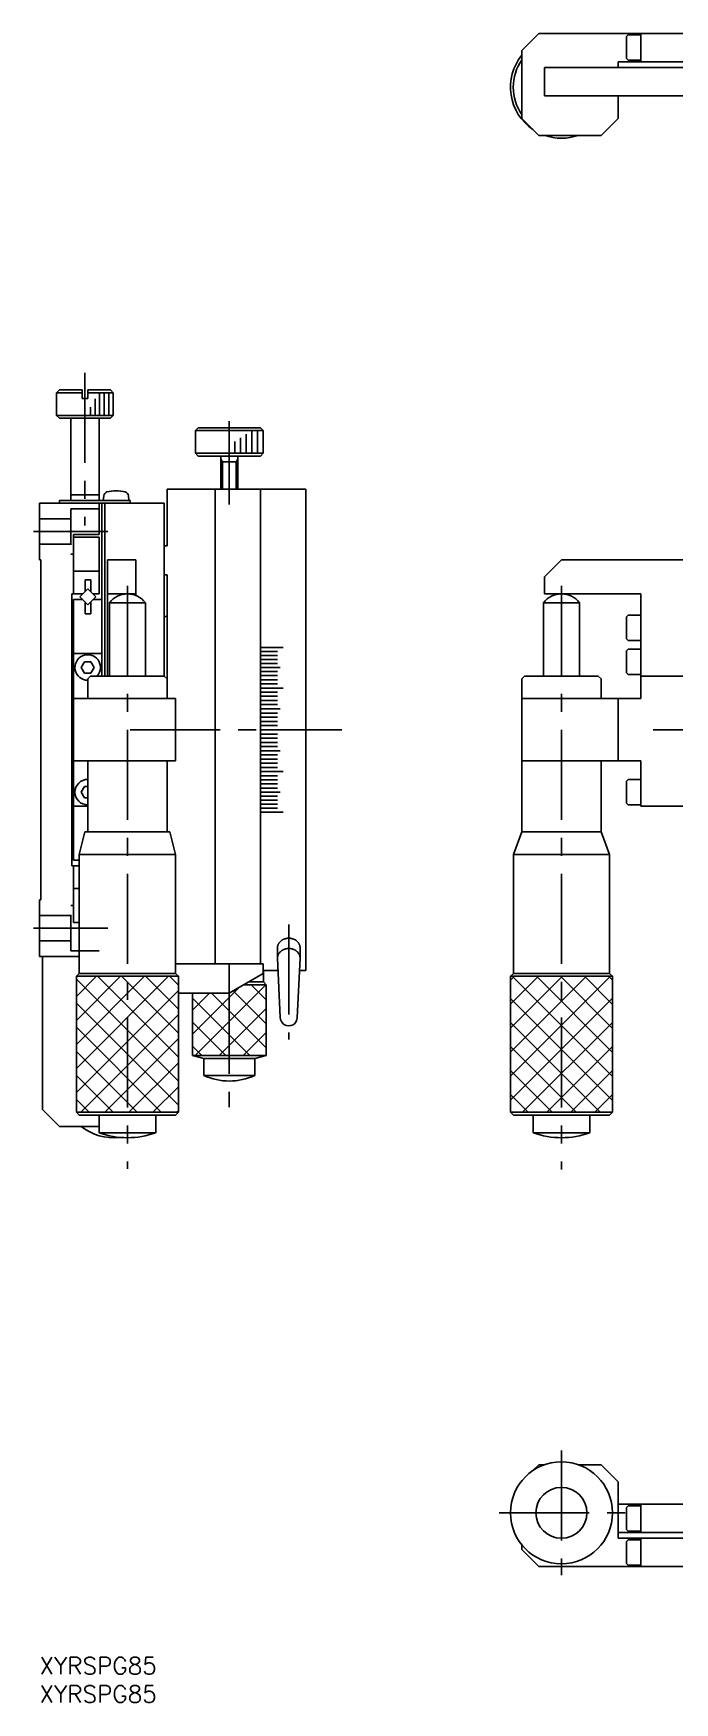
# Model space of a CAD drawing. Extents: x -1 to 337, y -8 to 293.
# Drawn here: x -1.1 to 112.1, y -8 to 286.6 of the extents above; entities that cross this region are included whole.
import ezdxf

# ---------------------------------------------------------------- set-up
doc = ezdxf.new("R2010")
doc.units = 0
doc.header["$LTSCALE"] = 0.5
doc.linetypes.add('CENTER', pattern=[50.8, 31.75, -6.35, 6.35, -6.35])
doc.linetypes.add('DASHED', pattern=[19.05, 12.7, -6.35])
for name, color, linetype in [('MSM_CENTER', 1, 'CENTER'), ('MSM_CONTINUOUS', 7, 'CONTINUOUS'), ('MSM_DASHED', 4, 'DASHED'), ('MSM_NARROW', 5, 'CONTINUOUS'), ('MSM_PART_NUMBER', 7, 'CONTINUOUS')]:
    doc.layers.add(name, color=color, linetype=linetype)
doc.styles.get("Standard").update_dxf_attribs({"font": 'txt.shx', "height": 3, "bigfont": 'bigfont.shx'})

# ---------------------------------------------------------------- blocks, each defined once
blk = doc.blocks.new('*U2')
at = {"layer": 'MSM_PART_NUMBER'}
blk.add_text('XYRSPG85', height=3, dxfattribs=at).set_placement((0, -3))
blk = doc.blocks.new('*U3')
at = {"layer": 'MSM_PART_NUMBER'}
blk.add_text('XYRSPG85', height=3, dxfattribs=at).set_placement((0, -8))

msp = doc.modelspace()

# ---------------------------------------------------------------- linework, layer by layer
at = {"layer": 'MSM_CENTER'}
for p, q in [((7.999997, 226.737321), (7.999997, 199.799321)), ((33.500007, 218.189209), (33.500007, 203.495935)), ((12.057001, 198.712333), (-1.095999, 198.712333)), ((15.500001, 189.103984), (15.500001, 86.225617)), ((92.133291, 189.104323), (92.133291, 86.129321)), ((16.014211, 163.712323), (53.368477, 163.712323)), ((108.307885, 163.712323), (228.750941, 163.712323)), ((12.057001, 128.712312), (-1.095999, 128.712312)), ((43.999997, 129.341863), (43.999997, 109.066347)), ((33.500007, 118.852675), (33.500007, 97.087316)), ((92.133304, 36.5), (92.133304, 14.500002)), ((81.133302, 25.500001), (104.133305, 25.500001))]:
    msp.add_line(p, q, dxfattribs=at)
at = {"layer": 'MSM_CONTINUOUS'}
for p, q in [((88.133287, 286.64395), (85.133287, 283.64395)), ((115.13329, 286.64395), (88.133287, 286.64395)), ((103.633291, 286.093951), (103.93329, 286.39395)), ((103.633291, 286.093951), (103.633291, 282.193951)), ((103.93329, 286.39395), (106.133288, 286.39395)), ((106.133288, 286.64395), (106.133288, 281.643948)), ((85.133287, 283.64395), (85.133287, 271.643946)), ((89.133289, 280.64395), (89.133289, 275.643948)), ((115.13329, 280.64395), (89.133289, 280.64395)), ((102.133289, 281.643948), (102.133289, 280.64395)), ((136.133289, 281.643948), (102.133289, 281.643948)), ((103.633291, 282.193951), (103.93329, 281.89395)), ((106.133288, 281.89395), (103.93329, 281.89395)), ((89.133289, 275.643948), (115.13329, 275.643948)), ((102.133289, 275.643948), (102.133289, 271.643946)), ((88.133287, 268.643946), (85.133287, 271.643946)), ((102.133289, 271.643946), (99.133289, 268.643946)), ((99.133289, 268.643946), (88.133287, 268.643946)), ((3.499997, 223.712321), (2.999998, 223.212321)), ((7.499997, 223.212321), (2.999998, 223.212321)), ((2.999998, 219.212319), (2.999998, 223.212321)), ((7.499997, 223.712321), (3.499997, 223.712321)), ((7.499997, 223.712322), (7.499997, 222.212322)), ((7.499997, 222.212322), (8.499997, 222.212322)), ((8.499997, 223.712322), (8.499997, 222.212322)), ((12.499999, 223.712321), (8.499997, 223.712321)), ((12.999999, 223.212321), (8.499997, 223.212321)), ((12.499999, 223.712321), (12.999999, 223.212321)), ((12.999999, 223.212321), (12.999999, 219.212319)), ((2.999998, 219.212319), (12.999999, 219.212319)), ((3.499997, 218.712322), (2.999998, 219.212319)), ((12.499999, 218.712322), (3.499997, 218.712322)), ((5.499997, 218.712322), (5.499997, 204.212322)), ((10.499999, 218.712322), (10.499999, 204.212322)), ((12.999999, 219.212319), (12.499999, 218.712322)), ((28.000007, 217.039317), (27.500007, 216.539317)), ((27.500007, 216.539317), (39.500007, 216.539317)), ((27.500007, 216.539317), (27.500007, 212.539317)), ((28.000007, 217.039317), (39.000007, 217.039317)), ((39.500007, 216.539317), (39.000007, 217.039317)), ((39.500007, 212.539317), (39.500007, 216.539317)), ((27.500007, 212.539317), (39.500007, 212.539317)), ((28.000007, 212.039317), (27.500007, 212.539317)), ((39.500007, 212.539317), (39.000007, 212.039317)), ((28.000007, 212.039317), (39.000007, 212.039317)), ((32.000007, 212.039317), (32.000007, 206.21232)), ((35.000007, 211.039317), (32.000007, 211.039317)), ((35.000007, 212.039317), (35.000007, 206.21232)), ((0, 193.712327), (0, 203.712327)), ((0, 203.712324), (22.000001, 203.712324)), ((3.5, 204.212322), (3.5, 203.712324)), ((16.000001, 204.212322), (3.5, 204.212322)), ((5.499997, 205.21232), (10.499999, 205.21232)), ((10.499997, 203.712324), (10.499997, 198.21232)), ((10.999999, 203.712324), (10.999999, 173.212319)), ((11.249999, 204.212322), (11.317999, 204.99432)), ((11.499999, 203.712324), (11.500004, 173.212319)), ((15.749999, 204.212322), (15.680999, 204.99432)), ((16.000001, 204.212322), (16.000001, 203.712324)), ((22.000001, 203.712324), (22.000001, 173.212319)), ((47, 206.21232), (22.500001, 206.21232)), ((22.500001, 196.212323), (22.500001, 206.21232)), ((31.000004, 122.405552), (30.999995, 206.21232)), ((39, 122.405552), (39, 206.21232)), ((47, 121.212322), (47, 206.212326)), ((6, 198.21232), (10.499997, 198.21232)), ((6, 198.21232), (6, 187.712323)), ((6, 197.71232), (10.499997, 197.71232)), ((10.499997, 197.71232), (10.499997, 187.712323)), ((22.000001, 196.212323), (22.500001, 196.212323)), ((0, 193.712327), (0.2, 193.712327)), ((0.2, 133.712322), (0.2, 193.712327)), ((6, 191.71232), (10.499997, 191.71232)), ((11.99991, 193.712318), (11.99991, 173.212319)), ((16.999999, 193.712318), (11.99991, 193.712318)), ((16.999999, 193.712318), (16.999999, 187.420419)), ((92.133291, 193.712321), (89.133293, 190.712319)), ((115.133292, 193.712321), (92.133291, 193.712321)), ((8.519, 188.626324), (7.104999, 187.212323)), ((8.019, 190.212321), (9.018998, 190.212321)), ((8.019, 190.212321), (8.019, 188.12632)), ((8.519, 188.626324), (9.932999, 187.212323)), ((9.018998, 190.212321), (9.018998, 188.127324)), ((22.000001, 191.098461), (22.500001, 191.098461)), ((22.500001, 191.098461), (22.500001, 169.212322)), ((89.133293, 187.712324), (89.133293, 190.712319)), ((5.700001, 187.712323), (5.700001, 139.712324)), ((7.604999, 187.712323), (5.700001, 187.712323)), ((6, 186.712321), (6, 140.712323)), ((6, 186.709324), (7.608003, 186.709324)), ((7.104999, 187.212323), (8.519, 185.798324)), ((8.019, 184.212321), (8.019, 186.298322)), ((9.932999, 187.212323), (8.519, 185.798324)), ((9.018998, 184.212321), (9.018998, 186.298322)), ((10.499997, 187.712323), (9.432999, 187.712323)), ((10.999999, 186.712321), (9.432999, 186.712321)), ((11.99991, 187.712323), (16.999999, 187.712323)), ((18.674989, 186.145306), (12.325012, 186.14531)), ((12.325012, 173.212319), (12.325012, 186.145304)), ((18.674989, 173.212319), (18.674989, 186.145335)), ((88.958292, 173.212325), (88.958292, 186.145324)), ((95.308292, 186.145292), (88.958292, 186.145295)), ((89.133293, 187.712324), (106.133292, 187.712324)), ((95.308292, 173.212325), (95.308292, 186.145324)), ((106.133292, 169.212323), (106.133292, 187.712324)), ((8.019, 184.212321), (9.018998, 184.212321)), ((22.500001, 183.712323), (22.000001, 183.712323)), ((103.633295, 183.66232), (103.933294, 183.962322)), ((103.633295, 179.762321), (103.633295, 183.66232)), ((103.933294, 183.962322), (106.133292, 183.962322)), ((103.633295, 179.762321), (103.933294, 179.462322)), ((6, 177.212326), (10.999999, 177.212326)), ((43, 178.248169), (39, 178.248169)), ((42, 177.54896), (39, 177.54896)), ((42, 176.845536), (39, 176.845536)), ((103.633295, 177.662321), (103.933294, 177.962325)), ((103.633295, 177.662321), (103.633295, 173.762324)), ((103.933294, 179.462322), (106.133292, 179.462322)), ((103.933294, 177.962325), (106.133292, 177.962325)), ((7.922652, 175.712326), (7.345302, 174.712324)), ((7.345302, 174.712324), (7.922652, 173.712324)), ((9.07735, 175.712326), (7.922652, 175.712326)), ((9.654702, 174.712324), (9.07735, 175.712326)), ((9.07735, 173.712324), (9.654702, 174.712324)), ((42, 176.138111), (39, 176.138111)), ((42, 175.426902), (39, 175.426902)), ((42.5, 174.712124), (39, 174.712124)), ((42, 173.993995), (39, 173.993995)), ((7.922652, 173.712324), (9.07735, 173.712324)), ((9.000002, 173.212319), (8.5, 172.712319)), ((8.5, 172.712319), (8.5, 169.212322)), ((9.000002, 173.212319), (22.000001, 173.212319)), ((22.500003, 172.712319), (22.000001, 173.212319)), ((22.500003, 172.712319), (22.500003, 169.212322)), ((42, 173.272735), (39.000001, 173.272735)), ((42, 172.548562), (39.000001, 172.548562)), ((42, 171.821698), (39.000001, 171.821698)), ((43, 171.092364), (39.000001, 171.092364)), ((85.133291, 172.71232), (85.633289, 173.212325)), ((85.133291, 172.71232), (85.133291, 158.212321)), ((85.633289, 173.212325), (98.633295, 173.212325)), ((99.13329, 172.71232), (98.633295, 173.212325)), ((99.13329, 172.71232), (99.13329, 169.212323)), ((103.633295, 173.762324), (103.933294, 173.462323)), ((106.133292, 173.462323), (103.933294, 173.462323)), ((113.708665, 173.212325), (106.133292, 173.212325)), ((6, 169.212326), (24.000001, 169.212322)), ((24.000001, 169.212322), (24.000001, 158.21232)), ((39.000001, 170.360781), (42, 170.360781)), ((42, 169.627174), (39.000001, 169.627174)), ((42, 168.891764), (39.000001, 168.891764)), ((42, 168.154777), (39.000001, 168.154777)), ((85.133291, 169.212323), (106.133292, 169.212323)), ((102.133293, 169.212323), (102.133293, 158.212321)), ((42.5, 167.416437), (39.000001, 167.416437)), ((42, 166.676969), (39.000001, 166.676969)), ((42, 165.936597), (39.000001, 165.936597)), ((42, 165.195548), (39.000001, 165.195548)), ((42, 164.454047), (39.000001, 164.454047)), ((39.000001, 163.712323), (42.999997, 163.712323)), ((42, 162.970599), (39.000001, 162.970599)), ((42, 162.229098), (39.000001, 162.229098)), ((42, 161.488049), (39.000001, 161.488049)), ((42, 160.747677), (39.000001, 160.747677)), ((42.5, 160.008209), (39.000001, 160.008209)), ((42, 159.269869), (39.000001, 159.269869)), ((6, 158.212327), (24.000001, 158.21232)), ((8.5, 145.712318), (8.5, 158.21232)), ((22.500001, 158.212321), (22.500001, 145.712318)), ((22.500003, 145.712318), (22.500003, 158.21232)), ((42, 158.532882), (39.000001, 158.532882)), ((42, 157.797472), (39.000001, 157.797472)), ((39.000001, 157.063865), (42, 157.063865)), ((43, 156.332282), (39.000001, 156.332282)), ((85.133291, 158.212321), (106.133292, 158.212321)), ((85.150927, 145.712319), (85.150927, 158.212321)), ((99.150924, 145.712319), (99.150924, 158.212321)), ((106.133292, 150.212326), (106.133292, 158.212321)), ((7.345302, 152.712327), (7.922652, 153.712327)), ((7.922652, 153.712327), (8.5, 153.712327)), ((42, 153.430651), (39, 153.430651)), ((42, 155.602948), (39.000001, 155.602948)), ((42, 154.876084), (39.000001, 154.876084)), ((42, 154.151911), (39.000001, 154.151911)), ((103.633295, 154.662325), (103.933294, 154.962324)), ((103.633295, 154.662325), (103.633295, 150.762325)), ((103.933294, 154.962324), (106.133292, 154.962324)), ((7.922652, 151.712325), (7.345302, 152.712327)), ((8.5, 151.712325), (7.922652, 151.712325)), ((42.5, 152.712522), (39, 152.712522)), ((42, 151.997744), (39, 151.997744)), ((42, 151.286535), (39, 151.286535)), ((42, 150.57911), (39, 150.57911)), ((103.633295, 150.762325), (103.933294, 150.462324)), ((106.133292, 150.462324), (103.933294, 150.462324)), ((6, 150.212328), (8.5, 150.212328)), ((42, 149.875686), (39, 149.875686)), ((43, 149.176477), (39, 149.176477)), ((114.83442, 150.212326), (106.133292, 150.212326)), ((8, 145.712318), (6.999997, 141.712321)), ((8, 145.712318), (22.999999, 145.712318)), ((22.999999, 145.712318), (24.000001, 141.712321)), ((85.150927, 145.712319), (83.65093, 141.712322)), ((85.150927, 145.712319), (99.150924, 145.712319)), ((99.150924, 145.712319), (100.650927, 141.712322)), ((24.000001, 141.712321), (6.999997, 141.712321)), ((6.999997, 120.71232), (6.999997, 141.712321)), ((24.000001, 120.71232), (24.000001, 141.712321)), ((100.650927, 141.712322), (83.65093, 141.712322)), ((83.65093, 120.712316), (83.65093, 141.712322)), ((100.650927, 120.712316), (100.650927, 141.712322)), ((6.999997, 139.712324), (5.700001, 139.712324)), ((6, 140.716323), (6.999997, 140.716323)), ((6, 129.712322), (6, 139.712324)), ((6, 135.712322), (6.999997, 135.712322)), ((0, 133.712322), (0, 123.712322)), ((0, 133.712322), (0.2, 133.712322)), ((6, 129.712322), (6.999997, 129.712322)), ((43.076503, 126.730605), (43, 126.694258)), ((43.154764, 126.764029), (43.076503, 126.730605)), ((43.234633, 126.794464), (43.154764, 126.764029)), ((43.31596, 126.821853), (43.234633, 126.794464)), ((43.398589, 126.846144), (43.31596, 126.821853)), ((43.482362, 126.86729), (43.398589, 126.846144)), ((43.567121, 126.885252), (43.482362, 126.86729)), ((43.652704, 126.899995), (43.567121, 126.885252)), ((43.738948, 126.911491), (43.652704, 126.899995)), ((43.825689, 126.919718), (43.738948, 126.911491)), ((43.912761, 126.92466), (43.825689, 126.919718)), ((44, 126.926308), (43.912761, 126.92466)), ((44.087239, 126.92466), (44, 126.926308)), ((44.174312, 126.919718), (44.087239, 126.92466)), ((44.261052, 126.911491), (44.174312, 126.919718)), ((44.347296, 126.899995), (44.261052, 126.911491)), ((44.432879, 126.885252), (44.347296, 126.899995)), ((44.517638, 126.86729), (44.432879, 126.885252)), ((44.601412, 126.846144), (44.517638, 126.86729)), ((44.68404, 126.821853), (44.601412, 126.846144)), ((44.765367, 126.794464), (44.68404, 126.821853)), ((44.845237, 126.764029), (44.765367, 126.794464)), ((44.923497, 126.730605), (44.845237, 126.764029)), ((45, 126.694258), (44.923497, 126.730605)), ((42.001904, 125.269807), (42, 125.194256)), ((42, 125.194256), (42.000013, 123.381636)), ((42.007611, 125.345215), (42.001904, 125.269807)), ((42.01711, 125.420335), (42.007611, 125.345215)), ((42.030385, 125.495024), (42.01711, 125.420335)), ((42.047408, 125.569141), (42.030385, 125.495024)), ((42.047421, 123.75652), (42.030397, 123.682403)), ((42.068149, 125.642544), (42.047408, 125.569141)), ((42.068161, 123.829924), (42.047421, 123.75652)), ((42.092566, 125.715094), (42.068149, 125.642544)), ((42.092579, 123.902474), (42.068161, 123.829924)), ((42.120615, 125.786653), (42.092566, 125.715094)), ((42.120627, 123.974032), (42.092579, 123.902474)), ((42.152241, 125.857084), (42.120615, 125.786653)), ((42.152254, 124.044463), (42.120627, 123.974032)), ((42.187385, 125.926253), (42.152241, 125.857084)), ((42.187397, 124.113632), (42.152254, 124.044463)), ((42.225979, 125.994029), (42.187385, 125.926253)), ((42.225991, 124.181408), (42.187397, 124.113632)), ((42.267949, 126.060282), (42.225979, 125.994029)), ((42.267962, 124.247662), (42.225991, 124.181408)), ((42.313217, 126.124887), (42.267949, 126.060282)), ((42.31323, 124.312267), (42.267962, 124.247662)), ((42.361696, 126.187721), (42.313217, 126.124887)), ((42.361709, 124.3751), (42.31323, 124.312267)), ((42.413293, 126.248663), (42.361696, 126.187721)), ((42.413306, 124.436042), (42.361709, 124.3751)), ((42.467911, 126.307598), (42.413293, 126.248663)), ((42.467924, 124.494977), (42.413306, 124.436042)), ((42.525445, 126.364414), (42.467911, 126.307598)), ((42.525458, 124.551793), (42.467924, 124.494977)), ((42.585787, 126.419002), (42.525445, 126.364414)), ((42.585799, 124.606381), (42.525458, 124.551793)), ((42.64882, 126.471259), (42.585787, 126.419002)), ((42.648832, 124.658638), (42.585799, 124.606381)), ((42.714425, 126.521085), (42.64882, 126.471259)), ((42.714437, 124.708465), (42.648832, 124.658638)), ((42.782477, 126.568386), (42.714425, 126.521085)), ((42.78249, 124.755765), (42.714437, 124.708465)), ((42.852847, 126.61307), (42.782477, 126.568386)), ((42.85286, 124.80045), (42.78249, 124.755765)), ((42.925401, 126.655054), (42.852847, 126.61307)), ((42.925413, 124.842434), (42.85286, 124.80045)), ((43, 126.694258), (42.925401, 126.655054)), ((43.000013, 124.881637), (42.925413, 124.842434)), ((43.076515, 124.917985), (43.000013, 124.881637)), ((43.154776, 124.951408), (43.076515, 124.917985)), ((43.234646, 124.981843), (43.154776, 124.951408)), ((43.315972, 125.009232), (43.234646, 124.981843)), ((43.398601, 125.033523), (43.315972, 125.009232)), ((43.482375, 125.054669), (43.398601, 125.033523)), ((43.567133, 125.072631), (43.482375, 125.054669)), ((43.652716, 125.087374), (43.567133, 125.072631)), ((43.73896, 125.09887), (43.652716, 125.087374)), ((43.825701, 125.107097), (43.73896, 125.09887)), ((43.912774, 125.112039), (43.825701, 125.107097)), ((44.000013, 125.113688), (43.912774, 125.112039)), ((44.087251, 125.112039), (44.000013, 125.113688)), ((44.174324, 125.107097), (44.087251, 125.112039)), ((44.261065, 125.09887), (44.174324, 125.107097)), ((44.347309, 125.087374), (44.261065, 125.09887)), ((44.432892, 125.072631), (44.347309, 125.087374)), ((44.517651, 125.054669), (44.432892, 125.072631)), ((44.601424, 125.033523), (44.517651, 125.054669)), ((44.684053, 125.009232), (44.601424, 125.033523)), ((44.765379, 124.981843), (44.684053, 125.009232)), ((44.845249, 124.951408), (44.765379, 124.981843)), ((44.92351, 124.917985), (44.845249, 124.951408)), ((45.000013, 124.881637), (44.92351, 124.917985)), ((45.074599, 126.655054), (45, 126.694258)), ((45.074612, 124.842434), (45.000013, 124.881637)), ((45.147153, 126.61307), (45.074599, 126.655054)), ((45.147165, 124.80045), (45.074612, 124.842434)), ((45.217523, 126.568386), (45.147153, 126.61307)), ((45.217535, 124.755765), (45.147165, 124.80045)), ((45.285575, 126.521085), (45.217523, 126.568386)), ((45.285588, 124.708465), (45.217535, 124.755765)), ((45.35118, 126.471259), (45.285575, 126.521085)), ((45.351193, 124.658638), (45.285588, 124.708465)), ((45.414214, 126.419002), (45.35118, 126.471259)), ((45.414226, 124.606381), (45.351193, 124.658638)), ((45.474555, 126.364414), (45.414214, 126.419002)), ((45.474567, 124.551793), (45.414226, 124.606381)), ((45.532089, 126.307598), (45.474555, 126.364414)), ((45.532101, 124.494977), (45.474567, 124.551793)), ((45.586707, 126.248663), (45.532089, 126.307598)), ((45.586719, 124.436042), (45.532101, 124.494977)), ((45.638304, 126.187721), (45.586707, 126.248663)), ((45.638317, 124.3751), (45.586719, 124.436042)), ((45.686783, 126.124887), (45.638304, 126.187721)), ((45.686795, 124.312267), (45.638317, 124.3751)), ((45.732051, 126.060282), (45.686783, 126.124887)), ((45.732063, 124.247662), (45.686795, 124.312267)), ((45.774022, 125.994029), (45.732051, 126.060282)), ((45.774034, 124.181408), (45.732063, 124.247662)), ((45.812616, 125.926253), (45.774022, 125.994029)), ((45.812628, 124.113632), (45.774034, 124.181408)), ((45.847759, 125.857084), (45.812616, 125.926253)), ((45.847772, 124.044463), (45.812628, 124.113632)), ((45.879385, 125.786653), (45.847759, 125.857084)), ((45.879398, 123.974032), (45.847772, 124.044463)), ((45.907434, 125.715094), (45.879385, 125.786653)), ((45.907446, 123.902474), (45.879398, 123.974032)), ((45.931852, 125.642544), (45.907434, 125.715094)), ((45.931864, 123.829924), (45.907446, 123.902474)), ((45.952592, 125.569141), (45.931852, 125.642544)), ((45.952604, 123.75652), (45.931864, 123.829924)), ((45.969615, 125.495024), (45.952592, 125.569141)), ((45.969628, 123.682403), (45.952604, 123.75652)), ((45.98289, 125.420335), (45.969615, 125.495024)), ((45.992389, 125.345215), (45.98289, 125.420335)), ((45.998096, 125.269807), (45.992389, 125.345215)), ((46, 125.194256), (45.998096, 125.269807)), ((45.999994, 125.194256), (45.999981, 123.381636)), ((0, 123.712322), (6.999997, 123.712322)), ((0.5, 123.712322), (0.5, 96.712319)), ((24.000001, 122.405552), (39.5, 122.405552)), ((33.500001, 122.405552), (33.500001, 117.212338)), ((39.5, 122.405552), (39.5, 120.712337)), ((39.5, 121.212322), (42.104079, 121.212322)), ((39.517644, 121.212322), (39.517644, 119.212319)), ((42.001916, 123.457187), (42.000013, 123.381636)), ((42.000013, 123.381636), (42.5, 112.95911)), ((42.007623, 123.532594), (42.001916, 123.457187)), ((42.017123, 123.607714), (42.007623, 123.532594)), ((42.030397, 123.682403), (42.017123, 123.607714)), ((45.999981, 123.381636), (45.499994, 112.95911)), ((45.904251, 121.212322), (47, 121.212322)), ((45.982902, 123.607714), (45.969628, 123.682403)), ((45.992402, 123.532594), (45.982902, 123.607714)), ((45.998109, 123.457187), (45.992402, 123.532594)), ((46.000012, 123.381636), (45.998109, 123.457187)), ((6.500002, 120.21232), (6.999997, 120.71232)), ((6.500002, 120.21232), (24.500001, 120.21232)), ((6.500002, 96.212321), (6.500002, 120.21232)), ((6.999997, 120.71232), (24.000001, 120.71232)), ((24.000001, 120.71232), (24.500001, 120.21232)), ((24.500001, 96.212321), (24.500001, 120.21232)), ((33.500001, 117.212338), (39.5, 120.712337)), ((40.017644, 118.712319), (36.071397, 118.712319)), ((36.92854, 119.212319), (39.517644, 119.212319)), ((40.017644, 118.712319), (39.517644, 119.212319)), ((40.017644, 106.212319), (40.017644, 118.712319)), ((83.15093, 120.212321), (83.65093, 120.712316)), ((83.15093, 120.212321), (101.150927, 120.212321)), ((83.15093, 96.212329), (83.15093, 120.212321)), ((100.650927, 120.712316), (83.65093, 120.712316)), ((100.650927, 120.712316), (101.150927, 120.212321)), ((101.150927, 96.212329), (101.150927, 120.212321)), ((33.500001, 117.212338), (24.500001, 117.212338)), ((26.982369, 106.212319), (26.982369, 117.212338)), ((40.017644, 106.212319), (26.982369, 106.212319)), ((26.982369, 106.212319), (29.000007, 105.712319)), ((40.017644, 106.212319), (38.000006, 105.712319)), ((38.000006, 105.712319), (29.000007, 105.712319)), ((29.000007, 105.712319), (29.000007, 102.71232)), ((38.000006, 105.712319), (38.000006, 102.71232)), ((38.000006, 102.71232), (29.000009, 102.71232)), ((0.5, 96.712319), (3.5, 93.712319)), ((6.500002, 96.212321), (24.500001, 96.212321)), ((6.500002, 96.212321), (6.999997, 95.712319)), ((6.999997, 95.712319), (24.000001, 95.712319)), ((10.500002, 92.57017), (10.500002, 95.712319)), ((20.499999, 92.57017), (20.499999, 95.712319)), ((24.500001, 96.212321), (24.000001, 95.712319)), ((83.15093, 96.212329), (101.150927, 96.212329)), ((83.15093, 96.212329), (83.65093, 95.712327)), ((83.65093, 95.712327), (100.650927, 95.712327)), ((87.15093, 92.570173), (87.15093, 95.712327)), ((97.150927, 92.570173), (97.150927, 95.712327)), ((101.150927, 96.212329), (100.650927, 95.712327)), ((10.500002, 93.712319), (3.5, 93.712319)), ((10.500002, 92.57017), (20.499999, 92.57017)), ((87.15093, 92.570173), (97.150927, 92.570173)), ((88.133297, 34.000001), (87.082249, 32.948953)), ((89.175262, 34.000001), (88.133297, 34.000001)), ((99.133301, 34.000001), (95.09134, 34.000001)), ((99.133301, 34.000001), (102.133301, 31.000001)), ((102.133301, 20.999999), (102.133301, 31.000001)), ((102.133301, 26.999999), (115.133293, 26.999999)), ((103.633295, 26.45), (103.933294, 26.750001)), ((103.933294, 26.750001), (106.133293, 26.750001)), ((106.133293, 26.999999), (106.133293, 21.999999)), ((103.633295, 22.549998), (103.633295, 26.45)), ((115.133293, 21.999999), (102.133301, 21.999999)), ((102.133301, 20.999999), (138.669293, 20.999999)), ((103.633295, 22.549998), (103.933294, 22.249999)), ((103.633295, 20.449995), (103.933294, 20.749999)), ((103.933294, 22.249999), (106.133293, 22.249999)), ((103.933294, 20.749999), (106.133293, 20.749999)), ((106.133293, 15.999999), (106.133293, 20.999997)), ((85.133302, 18.999999), (85.133302, 19.843151)), ((85.133302, 18.999999), (88.133297, 15.999999)), ((103.633295, 20.449995), (103.633295, 16.549998)), ((115.133293, 15.999999), (88.133297, 15.999999)), ((103.633295, 16.549998), (103.933294, 16.249997)), ((106.133293, 16.249997), (103.933294, 16.249997))]:
    msp.add_line(p, q, dxfattribs=at)
for radius in [8.999999, 4.500002]:
    msp.add_circle((92.133304, 25.500001), radius, dxfattribs=at)
for centre, radius, start, end in [((92.133287, 277.143948), 9.000002, 141.057551, 235.859361), ((92.133287, 277.143948), 8.499999, 145.439691, 214.560309), ((92.133287, 277.143948), 9.000002, 250.811815, 289.188185), ((12.115001, 204.92532), 0.799999, 105.444, 174.981), ((13.500002, 199.912321), 6, 74.553, 105.447), ((14.883997, 204.92532), 0.799999, 5.019, 74.556), ((15.499999, 183.712321), 3.999997, 37.463104, 142.537231), ((92.133291, 183.712322), 3.999997, 37.463, 142.537), ((8.5, 174.712324), 2.25, 318.189544, 270), ((8.5, 152.712327), 2.25, 90, 270), ((43.999997, 112.95911), 1.499997, 179.99994, 0.00006), ((33.500007, 112.337285), 10.624969, 244.942309, 295.057691), ((13.000002, 100.712323), 8.999995, 231.057644, 276.960918), ((15.499999, 106.712318), 14.999999, 250.528809, 289.471191), ((92.150929, 106.712319), 15.000001, 250.528809, 289.471191)]:
    msp.add_arc(centre, radius, start, end, dxfattribs=at)
at = {"layer": 'MSM_DASHED'}
for p, q in [((5.500003, 200.962332), (0, 200.962332)), ((10.499999, 202.712333), (5.500003, 202.712333)), ((5.500003, 202.712333), (5.500003, 194.712333)), ((5.500003, 196.462332), (0, 196.462332)), ((6, 194.712333), (5.500003, 194.712333)), ((6, 132.712312), (5.500003, 132.712312)), ((5.500003, 124.712313), (5.500003, 132.712312)), ((5.500003, 130.962314), (0, 130.962314)), ((5.500003, 126.462314), (0, 126.462314)), ((10.499999, 124.712313), (5.500003, 124.712313))]:
    msp.add_line(p, q, dxfattribs=at)
at = {"layer": 'MSM_NARROW'}
for p, q in [((9.799999, 219.212319), (9.799999, 222.109322)), ((10.6, 223.212321), (10.6, 219.212319)), ((11.399999, 223.212321), (11.399999, 219.212319)), ((12.199998, 223.212321), (12.199998, 219.212319)), ((8.999997, 219.212319), (8.999997, 220.686317)), ((35.500007, 215.282031), (35.500007, 212.539317)), ((36.500007, 215.874017), (36.500007, 212.539317)), ((37.500007, 216.539317), (37.500007, 212.539317)), ((38.500007, 216.539317), (38.500007, 212.539317)), ((34.500007, 214.612122), (34.500007, 212.539317)), ((32.270507, 211.039317), (32.000007, 211.507837)), ((32.270507, 206.21232), (32.270507, 211.039317)), ((34.729507, 211.039317), (35.000007, 211.507837)), ((34.729507, 206.21232), (34.729507, 211.039317)), ((6.500002, 103.928212), (22.78411, 120.21232)), ((6.500002, 108.170853), (18.541469, 120.21232)), ((6.500002, 112.413494), (14.298828, 120.21232)), ((6.500002, 116.656134), (10.056188, 120.21232)), ((6.500002, 119.688255), (24.500001, 101.688256)), ((10.218578, 120.21232), (24.500001, 105.930897)), ((14.461218, 120.21232), (24.500001, 110.173537)), ((18.703859, 120.21232), (24.500001, 114.416178)), ((22.9465, 120.21232), (24.500001, 118.658819)), ((35.221327, 118.216445), (26.982369, 109.977487)), ((39.959842, 118.712319), (27.459842, 106.212319)), ((40.017644, 116.049389), (37.354714, 118.712319)), ((83.15093, 102.560912), (100.802339, 120.212321)), ((83.15093, 106.803553), (96.559698, 120.212321)), ((83.15093, 111.046193), (92.317057, 120.212321)), ((83.15093, 115.288834), (88.074417, 120.212321)), ((83.15093, 119.531475), (83.831776, 120.212321)), ((83.464244, 120.212321), (101.150927, 102.525638)), ((87.706884, 120.212321), (101.150927, 106.768279)), ((91.949525, 120.212321), (101.150927, 111.010919)), ((96.192166, 120.212321), (101.150927, 115.25356)), ((100.434806, 120.212321), (101.150927, 119.496201)), ((6.500002, 99.685572), (24.500001, 117.685571)), ((6.500002, 115.445614), (24.500001, 97.445615)), ((29.97458, 117.212338), (26.982369, 114.220127)), ((37.126792, 106.212319), (26.982369, 116.356742)), ((40.017644, 107.564107), (30.369413, 117.212338)), ((40.017644, 111.806748), (34.20235, 117.622042)), ((83.15093, 98.318271), (101.150927, 116.318268)), ((83.15093, 116.282994), (101.150927, 98.282997)), ((7.269392, 96.212321), (24.500001, 113.44293)), ((32.884151, 106.212319), (26.982369, 112.114101)), ((40.017644, 114.52748), (31.702483, 106.212319)), ((83.15093, 112.040354), (98.978954, 96.212329)), ((85.287628, 96.212329), (101.150927, 112.075628)), ((6.500002, 111.202973), (21.490654, 96.212321)), ((11.512033, 96.212321), (24.500001, 109.200289)), ((40.017644, 110.28484), (35.945123, 106.212319)), ((6.500002, 106.960333), (17.248014, 96.212321)), ((28.64151, 106.212319), (26.982369, 107.87146)), ((83.15093, 107.797713), (94.736314, 96.212329)), ((89.530269, 96.212329), (101.150927, 107.832987)), ((15.754673, 96.212321), (24.500001, 104.957649)), ((83.15093, 103.555072), (90.493673, 96.212329)), ((93.772909, 96.212329), (101.150927, 103.590346)), ((6.500002, 102.717692), (13.005373, 96.212321)), ((19.997314, 96.212321), (24.500001, 100.715008)), ((6.500002, 98.475051), (8.762732, 96.212321)), ((83.15093, 99.312431), (86.251032, 96.212329)), ((98.01555, 96.212329), (101.150927, 99.347705)), ((24.239955, 96.212321), (24.500001, 96.472367))]:
    msp.add_line(p, q, dxfattribs=at)

# ---------------------------------------------------------------- block references
at = {"layer": 'MSM_CONTINUOUS'}
for name in ['*U2', '*U3']:
    msp.add_blockref(name, (0, 0), dxfattribs=at)

doc.saveas('drawing.dxf')
